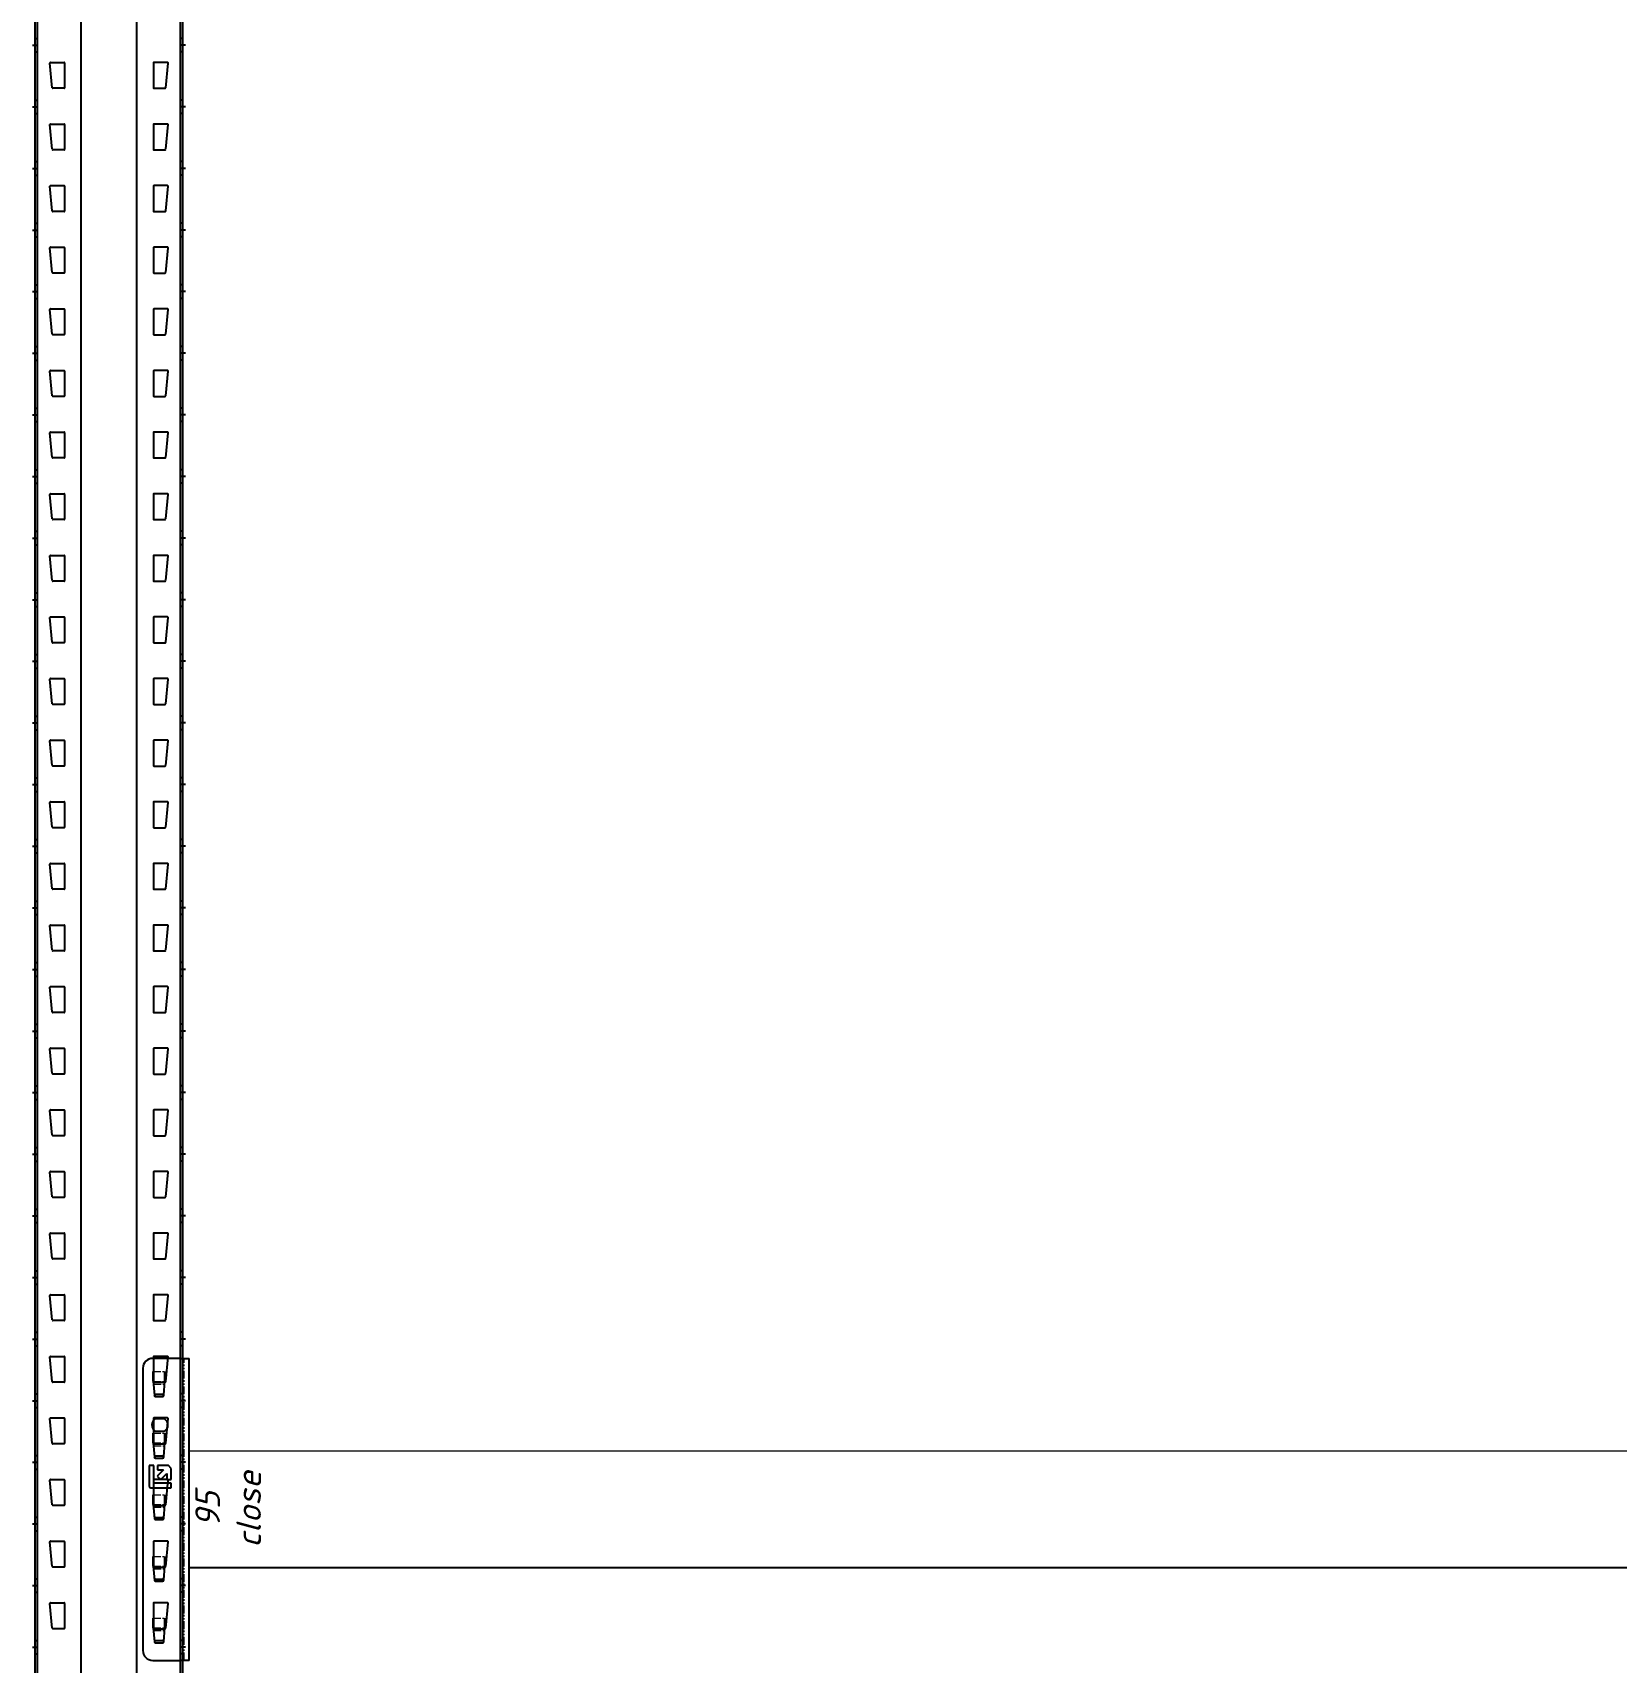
# Model space of a CAD drawing. Header units: millimetres. Extents: x 2140 to 223837, y 2113 to 170313.
# Drawn here: x 189769 to 191054, y 110882 to 112205 of the extents above; entities that cross this region are included whole.
import ezdxf

# ---------------------------------------------------------------- set-up
doc = ezdxf.new("R2010")
doc.units = ezdxf.units.MM
doc.linetypes.add('PHANTOM', pattern=[12.7, 6.35, -1.27, 1.27, -1.27, 1.27, -1.27])
doc.layers.add('0_ANNOT_Dimensions', color=7, linetype='Continuous')
doc.layers.add('2.Стойка', color=7, linetype='Continuous')
doc.layers.add('1.Балка', color=5, linetype='Continuous', lineweight=0)
doc.styles.add('Курсив', font='isocpeui.ttf')
doc.dimstyles.new('Рзм блок', dxfattribs={"dimtxt": 40, "dimasz": 80, "dimexe": 0.18, "dimexo": 0, "dimgap": 5, "dimtad": 1, "dimtoh": 1, "dimdec": 0, "dimzin": 0, "dimdsep": 46, "dimtxsty": 'Курсив', "dimblk": 'NONE', "dimcen": 0.09, "dimse1": 1, "dimse2": 1, "dimsd1": 1, "dimsd2": 1, "dimadec": 0, "dimazin": 0, "dimtfac": 1, "dimtdec": 0, "dimtofl": 0, "dimtmove": 0, "dimatfit": 2, "dimldrblk": 'NONE', "dimfxl": 0.18, "dimtolj": 1, "dimtzin": 0, "dimarcsym": 0})

# ---------------------------------------------------------------- blocks, each defined once
blk = doc.blocks.new('*U491')
at = {"layer": '2.Стойка', "color": 0, "linetype": 'ByBlock'}
for p, q in [((-120, 0), (-120, 12200)), ((-118, 0), (-118, 12200)), ((-82.7, 0), (-82.7, 12200)), ((-37.3, 0), (-37.3, 12200)), ((-2, 0), (-2, 12200)), ((0, 0), (0, 12200)), ((-122, 2465), (-118, 2465)), ((-120, 2470.5), (-118, 2470.5)), ((0, 2470.5), (-2, 2470.5)), ((2, 2465), (-2, 2465)), ((-120, 2459.5), (-118, 2459.5)), ((-106.1, 2430.5), (-108, 2450.5)), ((-107.5, 2451), (-96.5, 2451)), ((-96, 2450.5), (-96, 2430.5)), ((-24, 2450.5), (-24, 2430.5)), ((-12.5, 2451), (-23.5, 2451)), ((-13.9, 2430.5), (-12, 2450.5)), ((0, 2459.5), (-2, 2459.5)), ((-120, 2420.5), (-118, 2420.5)), ((-96.5, 2430), (-105.6, 2430)), ((-23.5, 2430), (-14.4, 2430)), ((0, 2420.5), (-2, 2420.5)), ((-122, 2415), (-118, 2415)), ((-120, 2409.5), (-118, 2409.5)), ((2, 2415), (-2, 2415)), ((0, 2409.5), (-2, 2409.5)), ((-106.1, 2380.5), (-108, 2400.5)), ((-107.5, 2401), (-96.5, 2401)), ((-96, 2400.5), (-96, 2380.5)), ((-24, 2400.5), (-24, 2380.5)), ((-12.5, 2401), (-23.5, 2401)), ((-13.9, 2380.5), (-12, 2400.5)), ((-120, 2370.5), (-118, 2370.5)), ((-96.5, 2380), (-105.6, 2380)), ((-23.5, 2380), (-14.4, 2380)), ((0, 2370.5), (-2, 2370.5)), ((-122, 2365), (-118, 2365)), ((-120, 2359.5), (-118, 2359.5)), ((2, 2365), (-2, 2365)), ((0, 2359.5), (-2, 2359.5)), ((-106.1, 2330.5), (-108, 2350.5)), ((-107.5, 2351), (-96.5, 2351)), ((-96, 2350.5), (-96, 2330.5)), ((-24, 2350.5), (-24, 2330.5)), ((-12.5, 2351), (-23.5, 2351)), ((-13.9, 2330.5), (-12, 2350.5)), ((-96.5, 2330), (-105.6, 2330)), ((-23.5, 2330), (-14.4, 2330)), ((-122, 2315), (-118, 2315)), ((-120, 2320.5), (-118, 2320.5)), ((0, 2320.5), (-2, 2320.5)), ((2, 2315), (-2, 2315)), ((-120, 2309.5), (-118, 2309.5)), ((0, 2309.5), (-2, 2309.5)), ((-106.1, 2280.5), (-108, 2300.5)), ((-107.5, 2301), (-96.5, 2301)), ((-96, 2300.5), (-96, 2280.5)), ((-24, 2300.5), (-24, 2280.5)), ((-12.5, 2301), (-23.5, 2301)), ((-13.9, 2280.5), (-12, 2300.5)), ((-96.5, 2280), (-105.6, 2280)), ((-23.5, 2280), (-14.4, 2280)), ((-122, 2265), (-118, 2265)), ((-120, 2270.5), (-118, 2270.5)), ((0, 2270.5), (-2, 2270.5)), ((2, 2265), (-2, 2265)), ((-120, 2259.5), (-118, 2259.5)), ((-106.1, 2230.5), (-108, 2250.5)), ((-107.5, 2251), (-96.5, 2251)), ((-96, 2250.5), (-96, 2230.5)), ((-24, 2250.5), (-24, 2230.5)), ((-12.5, 2251), (-23.5, 2251)), ((-13.9, 2230.5), (-12, 2250.5)), ((0, 2259.5), (-2, 2259.5)), ((-96.5, 2230), (-105.6, 2230)), ((-23.5, 2230), (-14.4, 2230)), ((-122, 2215), (-118, 2215)), ((-120, 2220.5), (-118, 2220.5)), ((-120, 2209.5), (-118, 2209.5)), ((0, 2220.5), (-2, 2220.5)), ((2, 2215), (-2, 2215)), ((0, 2209.5), (-2, 2209.5)), ((-106.1, 2180.5), (-108, 2200.5)), ((-107.5, 2201), (-96.5, 2201)), ((-96, 2200.5), (-96, 2180.5)), ((-24, 2200.5), (-24, 2180.5)), ((-12.5, 2201), (-23.5, 2201)), ((-13.9, 2180.5), (-12, 2200.5)), ((-120, 2170.5), (-118, 2170.5)), ((-96.5, 2180), (-105.6, 2180)), ((-23.5, 2180), (-14.4, 2180)), ((0, 2170.5), (-2, 2170.5)), ((-122, 2165), (-118, 2165)), ((-120, 2159.5), (-118, 2159.5)), ((2, 2165), (-2, 2165)), ((0, 2159.5), (-2, 2159.5)), ((-106.1, 2130.5), (-108, 2150.5)), ((-107.5, 2151), (-96.5, 2151)), ((-96, 2150.5), (-96, 2130.5)), ((-24, 2150.5), (-24, 2130.5)), ((-12.5, 2151), (-23.5, 2151)), ((-13.9, 2130.5), (-12, 2150.5)), ((-96.5, 2130), (-105.6, 2130)), ((-23.5, 2130), (-14.4, 2130)), ((-120, 2120.5), (-118, 2120.5)), ((0, 2120.5), (-2, 2120.5)), ((-122, 2115), (-118, 2115)), ((-120, 2109.5), (-118, 2109.5)), ((2, 2115), (-2, 2115)), ((0, 2109.5), (-2, 2109.5)), ((-106.1, 2080.5), (-108, 2100.5)), ((-107.5, 2101), (-96.5, 2101)), ((-96, 2100.5), (-96, 2080.5)), ((-24, 2100.5), (-24, 2080.5)), ((-12.5, 2101), (-23.5, 2101)), ((-13.9, 2080.5), (-12, 2100.5)), ((-96.5, 2080), (-105.6, 2080)), ((-23.5, 2080), (-14.4, 2080)), ((-122, 2065), (-118, 2065)), ((-120, 2070.5), (-118, 2070.5)), ((0, 2070.5), (-2, 2070.5)), ((2, 2065), (-2, 2065)), ((-120, 2059.5), (-118, 2059.5)), ((-106.1, 2030.5), (-108, 2050.5)), ((-107.5, 2051), (-96.5, 2051)), ((-96, 2050.5), (-96, 2030.5)), ((-24, 2050.5), (-24, 2030.5)), ((-12.5, 2051), (-23.5, 2051)), ((-13.9, 2030.5), (-12, 2050.5)), ((0, 2059.5), (-2, 2059.5)), ((-96.5, 2030), (-105.6, 2030)), ((-23.5, 2030), (-14.4, 2030)), ((-122, 2015), (-118, 2015)), ((-120, 2020.5), (-118, 2020.5)), ((0, 2020.5), (-2, 2020.5)), ((2, 2015), (-2, 2015)), ((-120, 2009.5), (-118, 2009.5)), ((-106.1, 1980.5), (-108, 2000.5)), ((-107.5, 2001), (-96.5, 2001)), ((-96, 2000.5), (-96, 1980.5)), ((-24, 2000.5), (-24, 1980.5)), ((-12.5, 2001), (-23.5, 2001)), ((-13.9, 1980.5), (-12, 2000.5)), ((0, 2009.5), (-2, 2009.5)), ((-96.5, 1980), (-105.6, 1980)), ((-23.5, 1980), (-14.4, 1980)), ((-122, 1965), (-118, 1965)), ((-120, 1970.5), (-118, 1970.5)), ((-120, 1959.5), (-118, 1959.5)), ((0, 1970.5), (-2, 1970.5)), ((2, 1965), (-2, 1965)), ((0, 1959.5), (-2, 1959.5)), ((-106.1, 1930.5), (-108, 1950.5)), ((-107.5, 1951), (-96.5, 1951)), ((-96, 1950.5), (-96, 1930.5)), ((-24, 1950.5), (-24, 1930.5)), ((-12.5, 1951), (-23.5, 1951)), ((-13.9, 1930.5), (-12, 1950.5)), ((-120, 1920.5), (-118, 1920.5)), ((-96.5, 1930), (-105.6, 1930)), ((-23.5, 1930), (-14.4, 1930)), ((0, 1920.5), (-2, 1920.5)), ((-122, 1915), (-118, 1915)), ((-120, 1909.5), (-118, 1909.5)), ((2, 1915), (-2, 1915)), ((0, 1909.5), (-2, 1909.5)), ((-106.1, 1880.5), (-108, 1900.5)), ((-107.5, 1901), (-96.5, 1901)), ((-96, 1900.5), (-96, 1880.5)), ((-24, 1900.5), (-24, 1880.5)), ((-12.5, 1901), (-23.5, 1901)), ((-13.9, 1880.5), (-12, 1900.5)), ((-96.5, 1880), (-105.6, 1880)), ((-23.5, 1880), (-14.4, 1880)), ((-122, 1865), (-118, 1865)), ((-120, 1870.5), (-118, 1870.5)), ((0, 1870.5), (-2, 1870.5)), ((2, 1865), (-2, 1865)), ((-120, 1859.5), (-118, 1859.5)), ((0, 1859.5), (-2, 1859.5)), ((-106.1, 1830.5), (-108, 1850.5)), ((-107.5, 1851), (-96.5, 1851)), ((-96, 1850.5), (-96, 1830.5)), ((-24, 1850.5), (-24, 1830.5)), ((-12.5, 1851), (-23.5, 1851)), ((-13.9, 1830.5), (-12, 1850.5)), ((-96.5, 1830), (-105.6, 1830)), ((-23.5, 1830), (-14.4, 1830)), ((-122, 1815), (-118, 1815)), ((-120, 1820.5), (-118, 1820.5)), ((0, 1820.5), (-2, 1820.5)), ((2, 1815), (-2, 1815)), ((-120, 1809.5), (-118, 1809.5)), ((-106.1, 1780.5), (-108, 1800.5)), ((-107.5, 1801), (-96.5, 1801)), ((-96, 1800.5), (-96, 1780.5)), ((-24, 1800.5), (-24, 1780.5)), ((-12.5, 1801), (-23.5, 1801)), ((-13.9, 1780.5), (-12, 1800.5)), ((0, 1809.5), (-2, 1809.5)), ((-96.5, 1780), (-105.6, 1780)), ((-23.5, 1780), (-14.4, 1780)), ((-122, 1765), (-118, 1765)), ((-120, 1770.5), (-118, 1770.5)), ((-120, 1759.5), (-118, 1759.5)), ((0, 1770.5), (-2, 1770.5)), ((2, 1765), (-2, 1765)), ((0, 1759.5), (-2, 1759.5)), ((-106.1, 1730.5), (-108, 1750.5)), ((-107.5, 1751), (-96.5, 1751)), ((-96, 1750.5), (-96, 1730.5)), ((-24, 1750.5), (-24, 1730.5)), ((-12.5, 1751), (-23.5, 1751)), ((-13.9, 1730.5), (-12, 1750.5)), ((-120, 1720.5), (-118, 1720.5)), ((-96.5, 1730), (-105.6, 1730)), ((-23.5, 1730), (-14.4, 1730)), ((0, 1720.5), (-2, 1720.5)), ((-122, 1715), (-118, 1715)), ((-120, 1709.5), (-118, 1709.5)), ((2, 1715), (-2, 1715)), ((0, 1709.5), (-2, 1709.5)), ((-106.1, 1680.5), (-108, 1700.5)), ((-107.5, 1701), (-96.5, 1701)), ((-96, 1700.5), (-96, 1680.5)), ((-24, 1700.5), (-24, 1680.5)), ((-12.5, 1701), (-23.5, 1701)), ((-13.9, 1680.5), (-12, 1700.5)), ((-96.5, 1680), (-105.6, 1680)), ((-23.5, 1680), (-14.4, 1680)), ((-120, 1670.5), (-118, 1670.5)), ((0, 1670.5), (-2, 1670.5)), ((-122, 1665), (-118, 1665)), ((-120, 1659.5), (-118, 1659.5)), ((2, 1665), (-2, 1665)), ((0, 1659.5), (-2, 1659.5)), ((-106.1, 1630.5), (-108, 1650.5)), ((-107.5, 1651), (-96.5, 1651)), ((-96, 1650.5), (-96, 1630.5)), ((-24, 1650.5), (-24, 1630.5)), ((-12.5, 1651), (-23.5, 1651)), ((-13.9, 1630.5), (-12, 1650.5)), ((-96.5, 1630), (-105.6, 1630)), ((-23.5, 1630), (-14.4, 1630)), ((-122, 1615), (-118, 1615)), ((-120, 1620.5), (-118, 1620.5)), ((0, 1620.5), (-2, 1620.5)), ((2, 1615), (-2, 1615)), ((-120, 1609.5), (-118, 1609.5)), ((-106.1, 1580.5), (-108, 1600.5)), ((-107.5, 1601), (-96.5, 1601)), ((-96, 1600.5), (-96, 1580.5)), ((-24, 1600.5), (-24, 1580.5)), ((-12.5, 1601), (-23.5, 1601)), ((-13.9, 1580.5), (-12, 1600.5)), ((0, 1609.5), (-2, 1609.5)), ((-96.5, 1580), (-105.6, 1580)), ((-23.5, 1580), (-14.4, 1580)), ((-122, 1565), (-118, 1565)), ((-120, 1570.5), (-118, 1570.5)), ((0, 1570.5), (-2, 1570.5)), ((2, 1565), (-2, 1565)), ((-120, 1559.5), (-118, 1559.5)), ((-106.1, 1530.5), (-108, 1550.5)), ((-107.5, 1551), (-96.5, 1551)), ((-96, 1550.5), (-96, 1530.5)), ((-24, 1550.5), (-24, 1530.5)), ((-12.5, 1551), (-23.5, 1551)), ((-13.9, 1530.5), (-12, 1550.5)), ((0, 1559.5), (-2, 1559.5)), ((-96.5, 1530), (-105.6, 1530)), ((-23.5, 1530), (-14.4, 1530)), ((-122, 1515), (-118, 1515)), ((-120, 1520.5), (-118, 1520.5)), ((-120, 1509.5), (-118, 1509.5)), ((0, 1520.5), (-2, 1520.5)), ((2, 1515), (-2, 1515)), ((0, 1509.5), (-2, 1509.5)), ((-106.1, 1480.5), (-108, 1500.5)), ((-107.5, 1501), (-96.5, 1501)), ((-96, 1500.5), (-96, 1480.5)), ((-24, 1500.5), (-24, 1480.5)), ((-12.5, 1501), (-23.5, 1501)), ((-13.9, 1480.5), (-12, 1500.5)), ((-120, 1470.5), (-118, 1470.5)), ((-96.5, 1480), (-105.6, 1480)), ((-23.5, 1480), (-14.4, 1480)), ((0, 1470.5), (-2, 1470.5)), ((-122, 1465), (-118, 1465)), ((-120, 1459.5), (-118, 1459.5)), ((2, 1465), (-2, 1465)), ((0, 1459.5), (-2, 1459.5)), ((-106.1, 1430.5), (-108, 1450.5)), ((-107.5, 1451), (-96.5, 1451)), ((-96, 1450.5), (-96, 1430.5)), ((-24, 1450.5), (-24, 1430.5)), ((-12.5, 1451), (-23.5, 1451)), ((-13.9, 1430.5), (-12, 1450.5)), ((-96.5, 1430), (-105.6, 1430)), ((-23.5, 1430), (-14.4, 1430)), ((-120, 1420.5), (-118, 1420.5)), ((0, 1420.5), (-2, 1420.5)), ((-122, 1415), (-118, 1415)), ((-120, 1409.5), (-118, 1409.5)), ((2, 1415), (-2, 1415)), ((0, 1409.5), (-2, 1409.5)), ((-106.1, 1380.5), (-108, 1400.5)), ((-107.5, 1401), (-96.5, 1401)), ((-96, 1400.5), (-96, 1380.5)), ((-24, 1400.5), (-24, 1380.5)), ((-12.5, 1401), (-23.5, 1401)), ((-13.9, 1380.5), (-12, 1400.5)), ((-96.5, 1380), (-105.6, 1380)), ((-23.5, 1380), (-14.4, 1380)), ((-122, 1365), (-118, 1365)), ((-120, 1370.5), (-118, 1370.5)), ((0, 1370.5), (-2, 1370.5)), ((2, 1365), (-2, 1365)), ((-120, 1359.5), (-118, 1359.5)), ((-106.1, 1330.5), (-108, 1350.5)), ((-107.5, 1351), (-96.5, 1351)), ((-96, 1350.5), (-96, 1330.5)), ((-24, 1350.5), (-24, 1330.5)), ((-12.5, 1351), (-23.5, 1351)), ((-13.9, 1330.5), (-12, 1350.5)), ((0, 1359.5), (-2, 1359.5)), ((-96.5, 1330), (-105.6, 1330)), ((-23.5, 1330), (-14.4, 1330)), ((-122, 1315), (-118, 1315)), ((-120, 1320.5), (-118, 1320.5)), ((-120, 1309.5), (-118, 1309.5)), ((0, 1320.5), (-2, 1320.5)), ((2, 1315), (-2, 1315)), ((0, 1309.5), (-2, 1309.5)), ((-106.1, 1280.5), (-108, 1300.5)), ((-107.5, 1301), (-96.5, 1301)), ((-96, 1300.5), (-96, 1280.5)), ((-24, 1300.5), (-24, 1280.5)), ((-12.5, 1301), (-23.5, 1301)), ((-13.9, 1280.5), (-12, 1300.5)), ((-120, 1270.5), (-118, 1270.5)), ((-96.5, 1280), (-105.6, 1280)), ((-23.5, 1280), (-14.4, 1280)), ((0, 1270.5), (-2, 1270.5)), ((-122, 1265), (-118, 1265)), ((-120, 1259.5), (-118, 1259.5)), ((2, 1265), (-2, 1265)), ((0, 1259.5), (-2, 1259.5)), ((-106.1, 1230.5), (-108, 1250.5)), ((-107.5, 1251), (-96.5, 1251)), ((-96, 1250.5), (-96, 1230.5)), ((-24, 1250.5), (-24, 1230.5)), ((-12.5, 1251), (-23.5, 1251)), ((-13.9, 1230.5), (-12, 1250.5)), ((-96.5, 1230), (-105.6, 1230)), ((-23.5, 1230), (-14.4, 1230)), ((-120, 1220.5), (-118, 1220.5)), ((0, 1220.5), (-2, 1220.5)), ((-122, 1215), (-118, 1215)), ((-120, 1209.5), (-118, 1209.5)), ((2, 1215), (-2, 1215)), ((0, 1209.5), (-2, 1209.5)), ((-106.1, 1180.5), (-108, 1200.5)), ((-107.5, 1201), (-96.5, 1201)), ((-96, 1200.5), (-96, 1180.5)), ((-24, 1200.5), (-24, 1180.5)), ((-12.5, 1201), (-23.5, 1201)), ((-13.9, 1180.5), (-12, 1200.5)), ((-96.5, 1180), (-105.6, 1180)), ((-23.5, 1180), (-14.4, 1180)), ((-122, 1165), (-118, 1165)), ((-120, 1170.5), (-118, 1170.5)), ((0, 1170.5), (-2, 1170.5)), ((2, 1165), (-2, 1165)), ((-120, 1159.5), (-118, 1159.5)), ((0, 1159.5), (-2, 1159.5))]:
    blk.add_line(p, q, dxfattribs=at)
for centre, start, end in [((-107.5, 2450.5), 90, 185.4403), ((-96.5, 2450.5), 0, 90), ((-23.5, 2450.5), 90, 180), ((-12.5, 2450.5), 354.5597, 90), ((-105.6, 2430.5), 185.4403, 270), ((-96.5, 2430.5), 270, 0), ((-23.5, 2430.5), 180, 270), ((-14.4, 2430.5), 270, 354.5597), ((-107.5, 2400.5), 90, 185.4403), ((-96.5, 2400.5), 0, 90), ((-23.5, 2400.5), 90, 180), ((-12.5, 2400.5), 354.5597, 90), ((-105.6, 2380.5), 185.4403, 270), ((-96.5, 2380.5), 270, 0), ((-23.5, 2380.5), 180, 270), ((-14.4, 2380.5), 270, 354.5597), ((-107.5, 2350.5), 90, 185.4403), ((-96.5, 2350.5), 0, 90), ((-23.5, 2350.5), 90, 180), ((-12.5, 2350.5), 354.5597, 90), ((-105.6, 2330.5), 185.4403, 270), ((-96.5, 2330.5), 270, 0), ((-23.5, 2330.5), 180, 270), ((-14.4, 2330.5), 270, 354.5597), ((-107.5, 2300.5), 90, 185.4403), ((-96.5, 2300.5), 0, 90), ((-23.5, 2300.5), 90, 180), ((-12.5, 2300.5), 354.5597, 90), ((-105.6, 2280.5), 185.4403, 270), ((-96.5, 2280.5), 270, 0), ((-23.5, 2280.5), 180, 270), ((-14.4, 2280.5), 270, 354.5597), ((-107.5, 2250.5), 90, 185.4403), ((-96.5, 2250.5), 0, 90), ((-23.5, 2250.5), 90, 180), ((-12.5, 2250.5), 354.5597, 90), ((-105.6, 2230.5), 185.4403, 270), ((-96.5, 2230.5), 270, 0), ((-23.5, 2230.5), 180, 270), ((-14.4, 2230.5), 270, 354.5597), ((-107.5, 2200.5), 90, 185.4403), ((-96.5, 2200.5), 0, 90), ((-23.5, 2200.5), 90, 180), ((-12.5, 2200.5), 354.5597, 90), ((-105.6, 2180.5), 185.4403, 270), ((-96.5, 2180.5), 270, 0), ((-23.5, 2180.5), 180, 270), ((-14.4, 2180.5), 270, 354.5597), ((-107.5, 2150.5), 90, 185.4403), ((-96.5, 2150.5), 0, 90), ((-23.5, 2150.5), 90, 180), ((-12.5, 2150.5), 354.5597, 90), ((-105.6, 2130.5), 185.4403, 270), ((-96.5, 2130.5), 270, 0), ((-23.5, 2130.5), 180, 270), ((-14.4, 2130.5), 270, 354.5597), ((-107.5, 2100.5), 90, 185.4403), ((-96.5, 2100.5), 0, 90), ((-23.5, 2100.5), 90, 180), ((-12.5, 2100.5), 354.5597, 90), ((-105.6, 2080.5), 185.4403, 270), ((-96.5, 2080.5), 270, 0), ((-23.5, 2080.5), 180, 270), ((-14.4, 2080.5), 270, 354.5597), ((-107.5, 2050.5), 90, 185.4403), ((-96.5, 2050.5), 0, 90), ((-23.5, 2050.5), 90, 180), ((-12.5, 2050.5), 354.5597, 90), ((-105.6, 2030.5), 185.4403, 270), ((-96.5, 2030.5), 270, 0), ((-23.5, 2030.5), 180, 270), ((-14.4, 2030.5), 270, 354.5597), ((-107.5, 2000.5), 90, 185.4403), ((-96.5, 2000.5), 0, 90), ((-23.5, 2000.5), 90, 180), ((-12.5, 2000.5), 354.5597, 90), ((-105.6, 1980.5), 185.4403, 270), ((-96.5, 1980.5), 270, 0), ((-23.5, 1980.5), 180, 270), ((-14.4, 1980.5), 270, 354.5597), ((-107.5, 1950.5), 90, 185.4403), ((-96.5, 1950.5), 0, 90), ((-23.5, 1950.5), 90, 180), ((-12.5, 1950.5), 354.5597, 90), ((-105.6, 1930.5), 185.4403, 270), ((-96.5, 1930.5), 270, 0), ((-23.5, 1930.5), 180, 270), ((-14.4, 1930.5), 270, 354.5597), ((-107.5, 1900.5), 90, 185.4403), ((-96.5, 1900.5), 0, 90), ((-23.5, 1900.5), 90, 180), ((-12.5, 1900.5), 354.5597, 90), ((-105.6, 1880.5), 185.4403, 270), ((-96.5, 1880.5), 270, 0), ((-23.5, 1880.5), 180, 270), ((-14.4, 1880.5), 270, 354.5597), ((-107.5, 1850.5), 90, 185.4403), ((-96.5, 1850.5), 0, 90), ((-23.5, 1850.5), 90, 180), ((-12.5, 1850.5), 354.5597, 90), ((-105.6, 1830.5), 185.4403, 270), ((-96.5, 1830.5), 270, 0), ((-23.5, 1830.5), 180, 270), ((-14.4, 1830.5), 270, 354.5597), ((-107.5, 1800.5), 90, 185.4403), ((-96.5, 1800.5), 0, 90), ((-23.5, 1800.5), 90, 180), ((-12.5, 1800.5), 354.5597, 90), ((-105.6, 1780.5), 185.4403, 270), ((-96.5, 1780.5), 270, 0), ((-23.5, 1780.5), 180, 270), ((-14.4, 1780.5), 270, 354.5597), ((-107.5, 1750.5), 90, 185.4403), ((-96.5, 1750.5), 0, 90), ((-23.5, 1750.5), 90, 180), ((-12.5, 1750.5), 354.5597, 90), ((-105.6, 1730.5), 185.4403, 270), ((-96.5, 1730.5), 270, 0), ((-23.5, 1730.5), 180, 270), ((-14.4, 1730.5), 270, 354.5597), ((-107.5, 1700.5), 90, 185.4403), ((-96.5, 1700.5), 0, 90), ((-23.5, 1700.5), 90, 180), ((-12.5, 1700.5), 354.5597, 90), ((-105.6, 1680.5), 185.4403, 270), ((-96.5, 1680.5), 270, 0), ((-23.5, 1680.5), 180, 270), ((-14.4, 1680.5), 270, 354.5597), ((-107.5, 1650.5), 90, 185.4403), ((-96.5, 1650.5), 0, 90), ((-23.5, 1650.5), 90, 180), ((-12.5, 1650.5), 354.5597, 90), ((-105.6, 1630.5), 185.4403, 270), ((-96.5, 1630.5), 270, 0), ((-23.5, 1630.5), 180, 270), ((-14.4, 1630.5), 270, 354.5597), ((-107.5, 1600.5), 90, 185.4403), ((-96.5, 1600.5), 0, 90), ((-23.5, 1600.5), 90, 180), ((-12.5, 1600.5), 354.5597, 90), ((-105.6, 1580.5), 185.4403, 270), ((-96.5, 1580.5), 270, 0), ((-23.5, 1580.5), 180, 270), ((-14.4, 1580.5), 270, 354.5597), ((-107.5, 1550.5), 90, 185.4403), ((-96.5, 1550.5), 0, 90), ((-23.5, 1550.5), 90, 180), ((-12.5, 1550.5), 354.5597, 90), ((-105.6, 1530.5), 185.4403, 270), ((-96.5, 1530.5), 270, 0), ((-23.5, 1530.5), 180, 270), ((-14.4, 1530.5), 270, 354.5597), ((-107.5, 1500.5), 90, 185.4403), ((-96.5, 1500.5), 0, 90), ((-23.5, 1500.5), 90, 180), ((-12.5, 1500.5), 354.5597, 90), ((-105.6, 1480.5), 185.4403, 270), ((-96.5, 1480.5), 270, 0), ((-23.5, 1480.5), 180, 270), ((-14.4, 1480.5), 270, 354.5597), ((-107.5, 1450.5), 90, 185.4403), ((-96.5, 1450.5), 0, 90), ((-23.5, 1450.5), 90, 180), ((-12.5, 1450.5), 354.5597, 90), ((-105.6, 1430.5), 185.4403, 270), ((-96.5, 1430.5), 270, 0), ((-23.5, 1430.5), 180, 270), ((-14.4, 1430.5), 270, 354.5597), ((-107.5, 1400.5), 90, 185.4403), ((-96.5, 1400.5), 0, 90), ((-23.5, 1400.5), 90, 180), ((-12.5, 1400.5), 354.5597, 90), ((-105.6, 1380.5), 185.4403, 270), ((-96.5, 1380.5), 270, 0), ((-23.5, 1380.5), 180, 270), ((-14.4, 1380.5), 270, 354.5597), ((-107.5, 1350.5), 90, 185.4403), ((-96.5, 1350.5), 0, 90), ((-23.5, 1350.5), 90, 180), ((-12.5, 1350.5), 354.5597, 90), ((-105.6, 1330.5), 185.4403, 270), ((-96.5, 1330.5), 270, 0), ((-23.5, 1330.5), 180, 270), ((-14.4, 1330.5), 270, 354.5597), ((-107.5, 1300.5), 90, 185.4403), ((-96.5, 1300.5), 0, 90), ((-23.5, 1300.5), 90, 180), ((-12.5, 1300.5), 354.5597, 90), ((-105.6, 1280.5), 185.4403, 270), ((-96.5, 1280.5), 270, 0), ((-23.5, 1280.5), 180, 270), ((-14.4, 1280.5), 270, 354.5597), ((-107.5, 1250.5), 90, 185.4403), ((-96.5, 1250.5), 0, 90), ((-23.5, 1250.5), 90, 180), ((-12.5, 1250.5), 354.5597, 90), ((-105.6, 1230.5), 185.4403, 270), ((-96.5, 1230.5), 270, 0), ((-23.5, 1230.5), 180, 270), ((-14.4, 1230.5), 270, 354.5597), ((-107.5, 1200.5), 90, 185.4403), ((-96.5, 1200.5), 0, 90), ((-23.5, 1200.5), 90, 180), ((-12.5, 1200.5), 354.5597, 90), ((-105.6, 1180.5), 185.4403, 270), ((-96.5, 1180.5), 270, 0), ((-23.5, 1180.5), 180, 270), ((-14.4, 1180.5), 270, 354.5597)]:
    blk.add_arc(centre, 0.5, start, end, dxfattribs=at)
blk = doc.blocks.new('*D1729')
at = {"layer": 'Defpoints', "color": 0, "transparency": 16777216}
for p in [(5, -40.7), (5, -135.7), (68.4, -135.7)]:
    blk.add_point(p, dxfattribs=at)
at = {"layer": '0_ANNOT_Dimensions', "color": 0, "transparency": 16777216, "insert": (36.7, -88.2), "char_height": 20, "attachment_point": 5, "rotation": 90, "style": 'Курсив'}
blk.add_mtext('\\A1;95\\Pclose', dxfattribs=at)
blk = doc.blocks.new('_None')
blk = doc.blocks.new('*U1726')
at = {"layer": '1.Балка', "color": 0, "linetype": 'Continuous', "lineweight": 25}
for p, q in [((-2.5, 34.3), (-24.5, 34.3)), ((-2.5, 34.3), (5, 34.3)), ((5, -210.7), (5, 34.3)), ((-32.5, 26.3), (-32.5, -202.7)), ((-24.2, 15.8), (-24.2, 23.6)), ((-24.2, 15.8), (-23.2, 4.4)), ((-15.6, 4.4), (-14.6, 15.8)), ((-14.6, 15.8), (-14.6, 23.6)), ((-22.4, 5.3), (-16.4, 5.3)), ((-22.2, 3.5), (-16.6, 3.5)), ((-24.2, -34.2), (-24.2, -26.4)), ((-14.9, -14.7), (-22.5, -14.7)), ((-22.5, -24.7), (-14.9, -24.7)), ((-14.6, -34.2), (-14.6, -26.4)), ((-24.2, -34.2), (-23.2, -45.6)), ((-15.6, -45.6), (-14.6, -34.2)), ((-27.5, -52.7), (-27.5, -69.2)), ((-23.7, -52.7), (-27.5, -52.7)), ((-23.7, -66.9), (-23.7, -52.7)), ((-22.4, -44.7), (-16.4, -44.7)), ((-22.2, -46.5), (-16.6, -46.5)), ((-11.7, -52.7), (-20.7, -52.7)), ((-20.7, -52.7), (-20.7, -56.2)), ((-9.5, -54.9), (-11.7, -52.7)), ((-15.8, -56.2), (-20.9, -61.2)), ((-20.9, -61.2), (-18, -64)), ((-20.7, -56.2), (-15.8, -56.2)), ((-18, -64), (-13, -59)), ((-13, -59), (-13, -63.9)), ((-13, -63.9), (-9.5, -63.9)), ((-9.5, -63.9), (-9.5, -54.9)), ((-26, -70.7), (-9.5, -70.7)), ((-24.2, -84.2), (-24.2, -76.4)), ((-9.5, -66.9), (-23.7, -66.9)), ((-14.6, -84.2), (-14.6, -76.4)), ((-9.5, -70.7), (-9.5, -66.9)), ((-24.2, -84.2), (-23.2, -95.6)), ((-15.6, -95.6), (-14.6, -84.2)), ((-22.4, -94.7), (-16.4, -94.7)), ((-22.2, -96.5), (-16.6, -96.5)), ((-24.2, -134.2), (-24.2, -126.4)), ((-14.6, -134.2), (-14.6, -126.4)), ((-24.2, -134.2), (-23.2, -145.6)), ((-22.4, -144.7), (-16.4, -144.7)), ((-15.6, -145.6), (-14.6, -134.2)), ((2705, -135.7), (5, -135.7)), ((-22.2, -146.5), (-16.6, -146.5)), ((-24.2, -184.2), (-24.2, -176.4)), ((-24.2, -184.2), (-23.2, -195.6)), ((-15.6, -195.6), (-14.6, -184.2)), ((-14.6, -184.2), (-14.6, -176.4)), ((-22.4, -194.7), (-16.4, -194.7)), ((-22.2, -196.5), (-16.6, -196.5)), ((-24.5, -210.7), (-2.5, -210.7)), ((5, -210.7), (-2.5, -210.7))]:
    blk.add_line(p, q, dxfattribs=at)
at = {"layer": '1.Балка', "color": 0, "linetype": 'PHANTOM', "lineweight": 18}
for p, q in [((1, -210.7), (1, 34.3)), ((-24.2, 23.6), (-14.6, 23.6)), ((-24.2, 15.7), (-14.6, 15.7)), ((-24.1, 14.7), (-14.7, 14.7)), ((-24, 13.5), (-14.8, 13.5)), ((-24.2, -26.4), (-14.6, -26.4)), ((-24.2, -34.3), (-14.6, -34.3)), ((-24.1, -35.3), (-14.7, -35.3)), ((-24, -36.5), (-14.8, -36.5)), ((-24.2, -76.4), (-14.6, -76.4)), ((-24.2, -84.3), (-14.6, -84.3)), ((-24.1, -85.3), (-14.7, -85.3)), ((-24, -86.5), (-14.8, -86.5)), ((-24.2, -126.4), (-14.6, -126.4)), ((-24.2, -134.3), (-14.6, -134.3)), ((-24.1, -135.3), (-14.7, -135.3)), ((-24, -136.5), (-14.8, -136.5)), ((-24.2, -176.4), (-14.6, -176.4)), ((-24.2, -184.3), (-14.6, -184.3)), ((-24.1, -185.3), (-14.7, -185.3)), ((-24, -186.5), (-14.8, -186.5))]:
    blk.add_line(p, q, dxfattribs=at)
at = {"layer": '1.Балка', "color": 0}
blk.add_line((5, -40.7), (2705, -40.7), dxfattribs=at)
at = {"layer": '1.Балка', "color": 0, "linetype": 'Continuous', "lineweight": 25}
for centre, radius, start, end in [((-24.5, 26.3), 8, 90.0003, 179.9996), ((-22.4, 6.3), 0.99, 185.9117, 270.8038), ((-22.2, 4.5), 1.03, 183.6643, 268.5085), ((-22.2, 4.5), 1, 184.9955, 270.0045), ((-16.6, 4.5), 1.03, 271.4915, 356.3357), ((-16.6, 4.5), 1, 270.0014, 354.9985), ((-16.4, 6.3), 0.99, 269.1962, 354.0883), ((-19.2, -19.7), 6, 123.5568, 236.4432), ((-18.2, -19.7), 6, 303.5568, 56.4432), ((-22.4, -43.7), 0.99, 185.9116, 270.8034), ((-22.2, -45.5), 1.03, 183.6646, 268.5085), ((-22.2, -45.5), 1, 184.9955, 270.0045), ((-16.6, -45.5), 1.03, 271.4915, 356.3354), ((-16.6, -45.5), 1, 270.0014, 354.9985), ((-16.4, -43.7), 0.99, 269.1966, 354.0884), ((-26, -69.2), 1.5, 180.0004, 270), ((-22.4, -93.7), 0.99, 185.9118, 270.8034), ((-22.2, -95.5), 1.03, 183.6645, 268.5084), ((-22.2, -95.5), 1, 184.9956, 270.0045), ((-16.6, -95.5), 1.03, 271.4916, 356.3355), ((-16.6, -95.5), 1, 270.0014, 354.9985), ((-16.4, -93.7), 0.99, 269.1966, 354.0882), ((-22.4, -143.7), 0.99, 185.9119, 270.8034), ((-16.4, -143.7), 0.99, 269.1966, 354.0881), ((-22.2, -145.5), 1.03, 183.6645, 268.5083), ((-22.2, -145.5), 1, 184.9955, 270.0045), ((-16.6, -145.5), 1.03, 271.4917, 356.3355), ((-16.6, -145.5), 1, 270.0014, 354.9985), ((-22.4, -193.7), 0.99, 185.9116, 270.8034), ((-22.2, -195.5), 1.03, 183.6643, 268.5085), ((-22.2, -195.5), 1, 184.9955, 270.0045), ((-16.6, -195.5), 1.03, 271.4915, 356.3357), ((-16.6, -195.5), 1, 270.0014, 354.9985), ((-16.4, -193.7), 0.99, 269.1966, 354.0884), ((-24.5, -202.7), 8, 180.0004, 269.9997)]:
    blk.add_arc(centre, radius, start, end, dxfattribs=at)
at = {"layer": '0_ANNOT_Dimensions', "color": 0}
dim = blk.add_linear_dim(base=(68.4, -135.7), p1=(5, -40.7), p2=(5, -135.7), angle=90, text='<>\\Pclose', dimstyle='Рзм блок', override={"dimtxt": 20}, dxfattribs=at)
dim.commit()
dim.dimension.update_dxf_attribs({"geometry": '*D1729', "text_midpoint": (36.7, -88.2)})

msp = doc.modelspace()

# ---------------------------------------------------------------- block references
at = {"layer": '1.Балка', "color": 1}
msp.add_blockref('*U1726', (189891, 111094.5), dxfattribs=at)
at = {"layer": '2.Стойка', "color": 0}
msp.add_blockref('*U491', (189891, 109729.5), dxfattribs=at)

doc.saveas('drawing.dxf')
